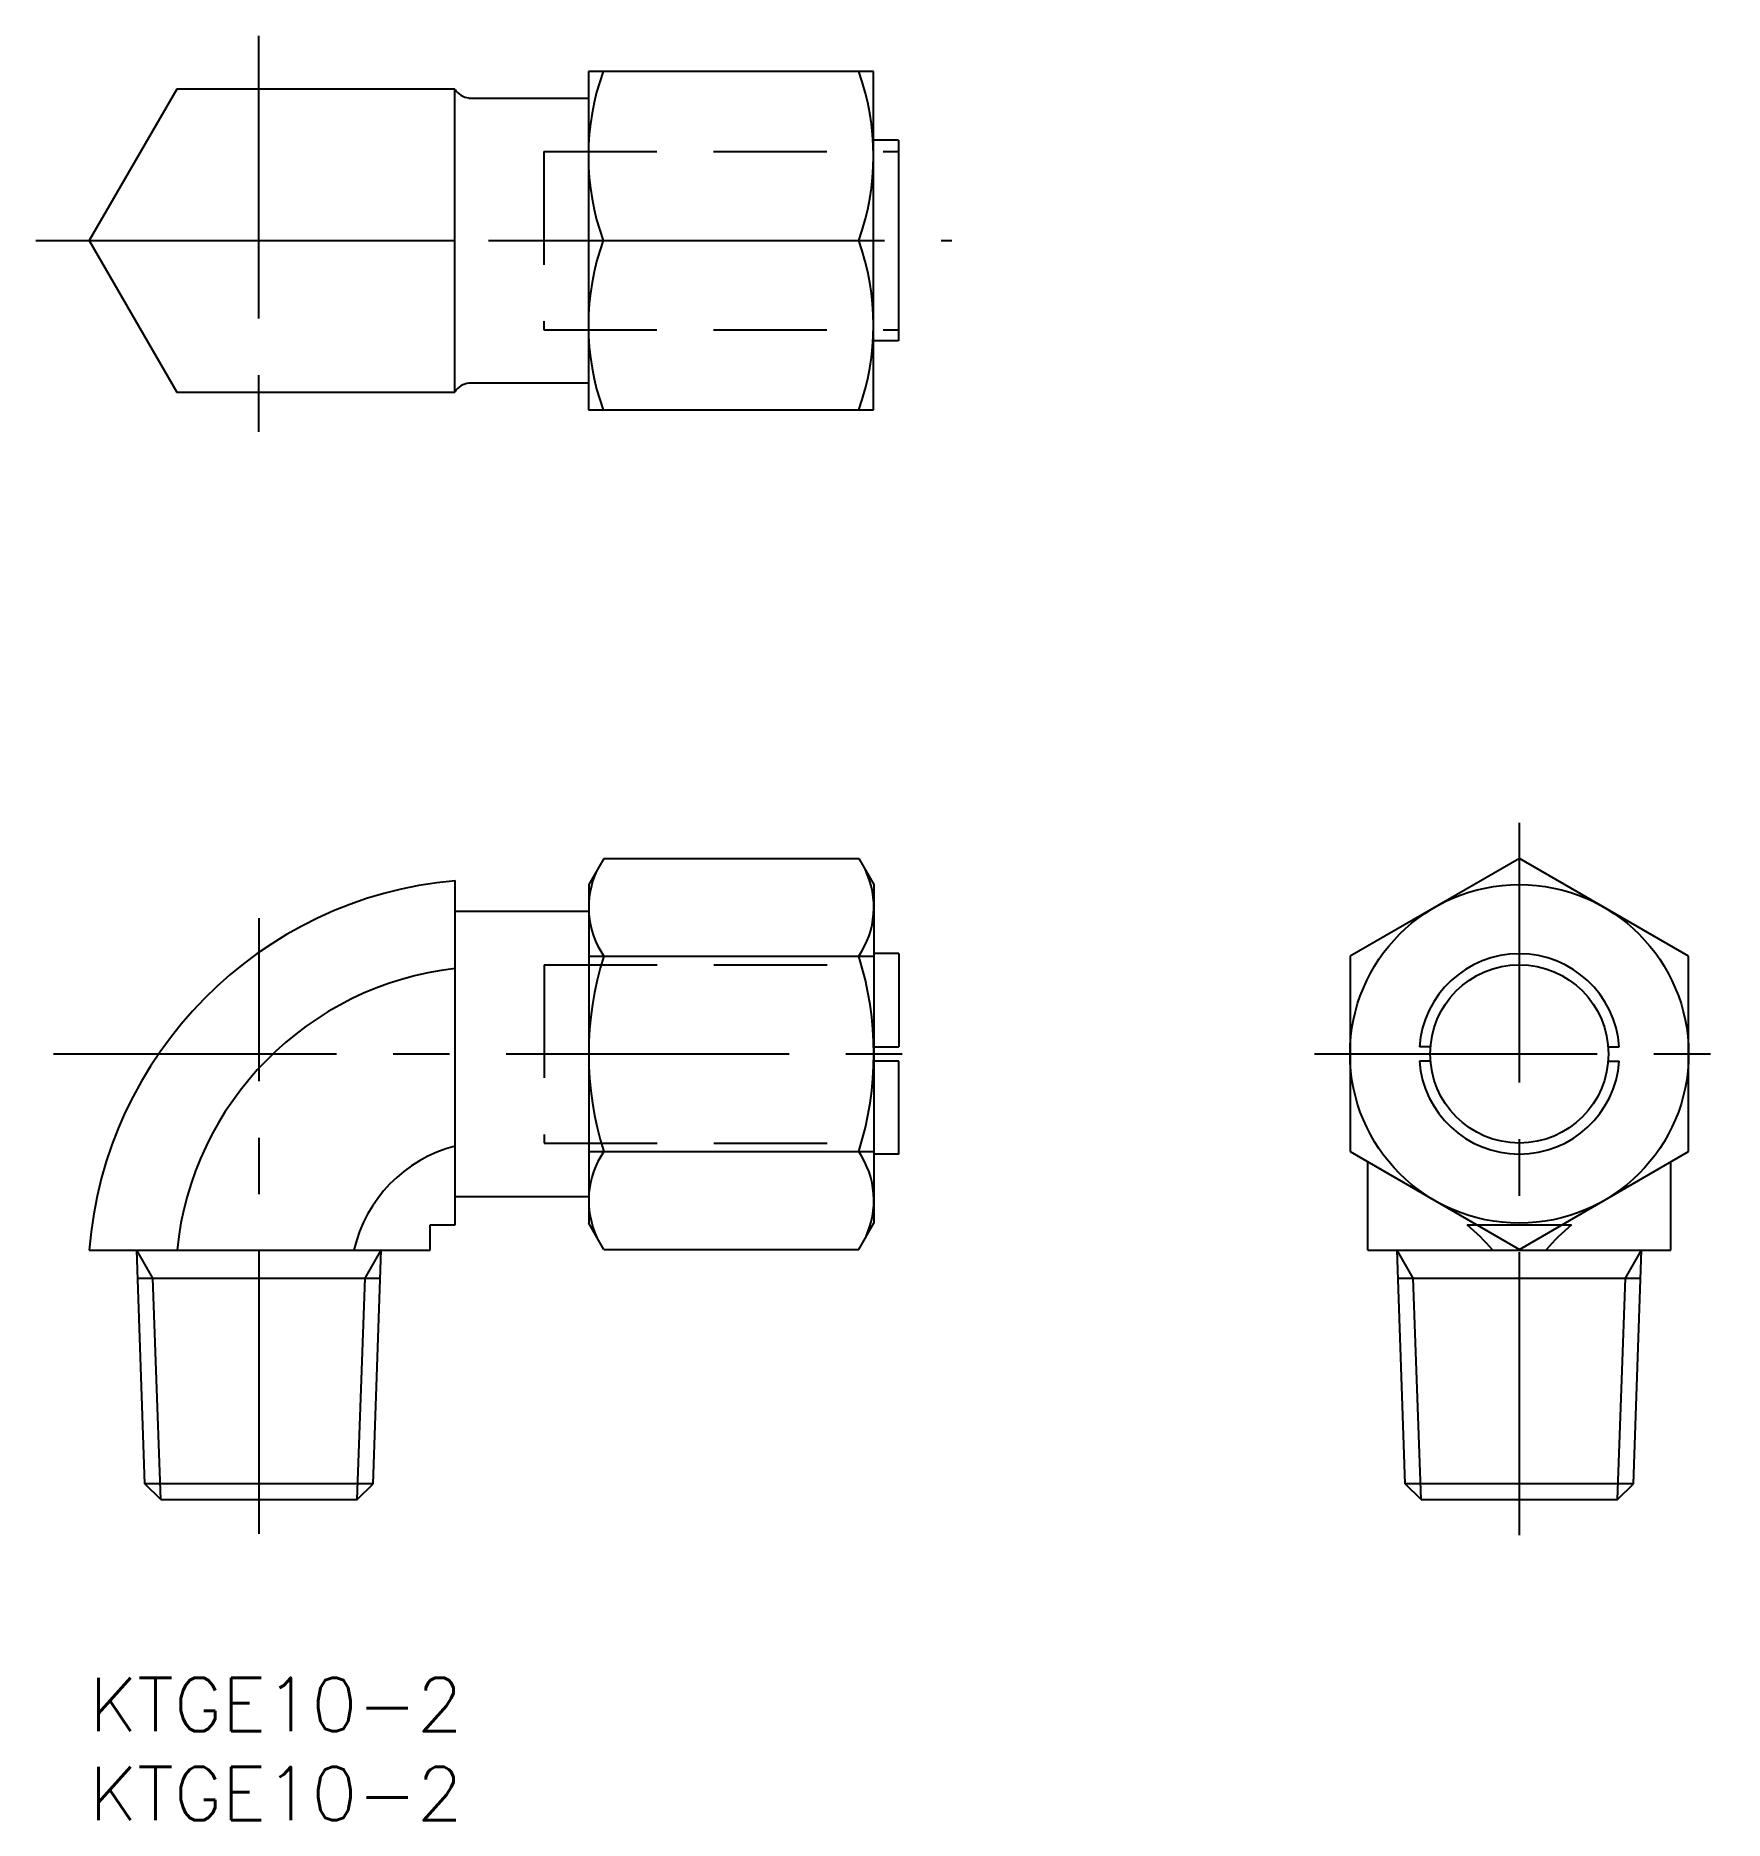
# Model space of a CAD drawing. Extents: x -3 to 92, y -8 to 92.
import ezdxf

# ---------------------------------------------------------------- set-up
doc = ezdxf.new("R2010")
doc.units = 0
doc.header["$LTSCALE"] = 0.5
doc.linetypes.add('CENTER', pattern=[50.8, 31.75, -6.35, 6.35, -6.35])
doc.linetypes.add('DASHED', pattern=[19.05, 12.7, -6.35])
for name, color, linetype in [('MSM_CENTER', 1, 'CENTER'), ('MSM_CONTINUOUS', 7, 'CONTINUOUS'), ('MSM_DASHED', 4, 'DASHED'), ('MSM_NARROW', 5, 'CONTINUOUS'), ('MSM_PART_NUMBER', 7, 'CONTINUOUS')]:
    doc.layers.add(name, color=color, linetype=linetype)
doc.styles.get("Standard").update_dxf_attribs({"font": 'txt.shx', "height": 3, "bigfont": 'bigfont.shx'})

msp = doc.modelspace()

# ---------------------------------------------------------------- linework, layer by layer
at = {"layer": 'MSM_CENTER'}
for p, q in [((9.51, 92.15), (9.51, 69.15)), ((-3, 80.65), (48.41, 80.65)), ((80.25, 8), (80.25, 47.97)), ((9.53, 8.08), (9.53, 42.62)), ((-2, 35.01), (47.43, 35.01)), ((68.75, 35.01), (91.75, 35.01))]:
    msp.add_line(p, q, dxfattribs=at)
at = {"layer": 'MSM_CONTINUOUS'}
for p, q in [((44.01, 90.15), (28.01, 90.15)), ((28.01, 90.15), (28.01, 71.15)), ((44.01, 71.15), (44.01, 90.15)), ((4.91, 89.15), (0, 80.65)), ((20.51, 89.15), (4.91, 89.15)), ((20.51, 72.15), (20.51, 89.15)), ((21.31, 88.65), (28.01, 88.65)), ((45.41, 86.28), (44.01, 86.28)), ((45.41, 86.28), (45.41, 75.03)), ((0, 80.65), (20.51, 80.65)), ((0, 80.65), (4.91, 72.15)), ((28.84, 80.65), (43.18, 80.65)), ((45.41, 75.03), (44.01, 75.03)), ((4.91, 72.15), (20.51, 72.15)), ((28.01, 72.65), (21.31, 72.65)), ((28.01, 71.15), (44.01, 71.15)), ((28.88, 45.98), (28.03, 44.51)), ((28.88, 45.98), (43.18, 45.98)), ((43.18, 45.98), (44.03, 44.51)), ((80.25, 45.98), (70.75, 40.49)), ((89.75, 40.49), (80.25, 45.98)), ((20.53, 25.41), (20.53, 44.74)), ((28.03, 44.51), (28.03, 25.51)), ((44.03, 44.51), (44.03, 25.51)), ((28.03, 43.01), (20.53, 43.01)), ((28.03, 40.49), (44.03, 40.49)), ((45.43, 40.64), (44.03, 40.64)), ((45.43, 40.64), (45.43, 35.41)), ((70.75, 40.49), (70.75, 29.53)), ((89.75, 29.53), (89.75, 40.49)), ((80.25, 33.76), (80.25, 36.26)), ((44.05, 35.41), (45.43, 35.41)), ((75.27, 35.41), (74.64, 35.41)), ((85.24, 35.41), (85.86, 35.41)), ((45.43, 34.61), (44.05, 34.61)), ((45.43, 29.39), (45.43, 34.61)), ((75.27, 34.61), (74.64, 34.61)), ((85.24, 34.61), (85.86, 34.61)), ((28.03, 29.53), (44.03, 29.53)), ((45.43, 29.39), (44.03, 29.39)), ((70.75, 29.53), (80.25, 24.04)), ((80.25, 24.04), (89.75, 29.53)), ((71.75, 24), (71.75, 28.95)), ((88.75, 24), (88.75, 28.95)), ((20.53, 27.01), (28.03, 27.01)), ((19.13, 24), (19.13, 25.41)), ((19.13, 25.41), (20.53, 25.41)), ((28.88, 24.04), (28.03, 25.51)), ((43.18, 24.04), (44.03, 25.51)), ((77.33, 25.41), (77.88, 25.41)), ((82.62, 25.41), (83.18, 25.41)), ((28.88, 24.04), (43.18, 24.04)), ((0, 24), (19.13, 24)), ((3.13, 10.89), (2.67, 24)), ((15.93, 10.89), (16.39, 24)), ((71.75, 24), (88.75, 24)), ((73.85, 10.89), (73.39, 24)), ((86.65, 10.89), (87.11, 24)), ((2.73, 22.42), (16.33, 22.42)), ((73.45, 22.42), (87.05, 22.42)), ((15.93, 10.89), (3.13, 10.89)), ((4.02, 10), (3.13, 10.89)), ((15.04, 10), (15.93, 10.89)), ((86.65, 10.89), (73.85, 10.89)), ((74.74, 10), (73.85, 10.89)), ((85.76, 10), (86.65, 10.89)), ((4.02, 10), (15.04, 10)), ((74.74, 10), (85.76, 10))]:
    msp.add_line(p, q, dxfattribs=at)
for radius in [9.5, 5]:
    msp.add_circle((80.25, 35.01), radius, dxfattribs=at)
for centre, radius, start, end in [((42.02, 85.4), 14.01, 160.1849, 199.8151), ((30, 85.4), 14.01, 340.1849, 19.8151), ((21.42, 89.72), 1.07, 211.9045, 264.0847), ((42.02, 75.9), 14.01, 160.1849, 199.8151), ((30, 75.9), 14.01, 340.1849, 19.8151), ((21.42, 71.59), 1.07, 95.9153, 148.0955), ((32.89, 43.24), 4.86, 154.3842, 214.3842), ((39.17, 43.24), 4.86, 325.6158, 25.6158), ((22.53, 22.22), 22.6, 95.0771, 175.4952), ((46.18, 35.01), 18.15, 162.412, 197.588), ((25.88, 35.01), 18.15, 342.412, 17.588), ((80.25, 35.01), 5.62, 4.0778, 175.9222), ((22.53, 22.22), 17.69, 96.4907, 174.242), ((80.25, 35.01), 5.62, 184.0778, 355.9222), ((22.53, 22.22), 7.88, 104.7076, 166.9778), ((32.89, 26.78), 4.86, 145.6158, 205.6158), ((39.17, 26.78), 4.86, 334.3842, 34.3842), ((70.3, 16.88), 11.05, 40.1929, 50.5408), ((90.19, 16.89), 11.04, 129.4557, 139.8106)]:
    msp.add_arc(centre, radius, start, end, dxfattribs=at)
at = {"layer": 'MSM_DASHED'}
for p, q in [((25.51, 85.65), (45.41, 85.65)), ((25.51, 85.65), (25.51, 75.65)), ((25.51, 75.65), (45.41, 75.65)), ((25.53, 40.01), (44.03, 40.01)), ((25.53, 40.01), (25.53, 30.01)), ((25.53, 30.01), (44.03, 30.01)), ((77.88, 25.41), (82.62, 25.41))]:
    msp.add_line(p, q, dxfattribs=at)
at = {"layer": 'MSM_NARROW'}
for p, q in [((3.58, 22.42), (2.67, 24)), ((15.48, 22.42), (16.39, 24)), ((74.3, 22.42), (73.39, 24)), ((86.2, 22.42), (87.11, 24)), ((4.02, 10), (3.58, 22.42)), ((15.04, 10), (15.48, 22.42)), ((74.74, 10), (74.3, 22.42)), ((85.76, 10), (86.2, 22.42))]:
    msp.add_line(p, q, dxfattribs=at)

# ---------------------------------------------------------------- texts
at = {"layer": 'MSM_PART_NUMBER'}
for p in [(0, -3), (0, -8)]:
    msp.add_text('KTGE10-2', height=3, dxfattribs=at).set_placement(p)

doc.saveas('drawing.dxf')
